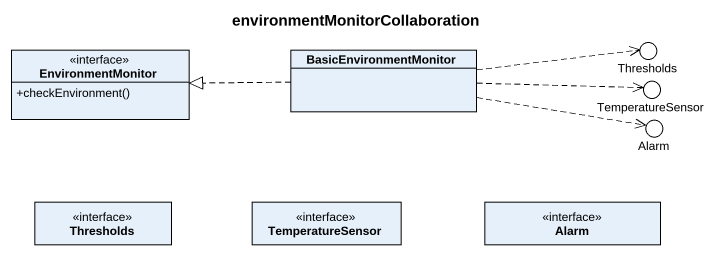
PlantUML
@startuml
title environmentMonitorCollaboration
allowmixing
hide circle
hide empty members
skinparam classAttributeIconSize 0
interface EnvironmentMonitor {
  +checkEnvironment()
}
class BasicEnvironmentMonitor
() Thresholds
() TemperatureSensor
() Alarm
interface "Thresholds" as Thresholds_2
interface "TemperatureSensor" as TemperatureSensor_2
interface "Alarm" as Alarm_2
BasicEnvironmentMonitor .left.|> EnvironmentMonitor
BasicEnvironmentMonitor .right.> Thresholds
BasicEnvironmentMonitor .right.> TemperatureSensor
BasicEnvironmentMonitor .right.> Alarm
@enduml
